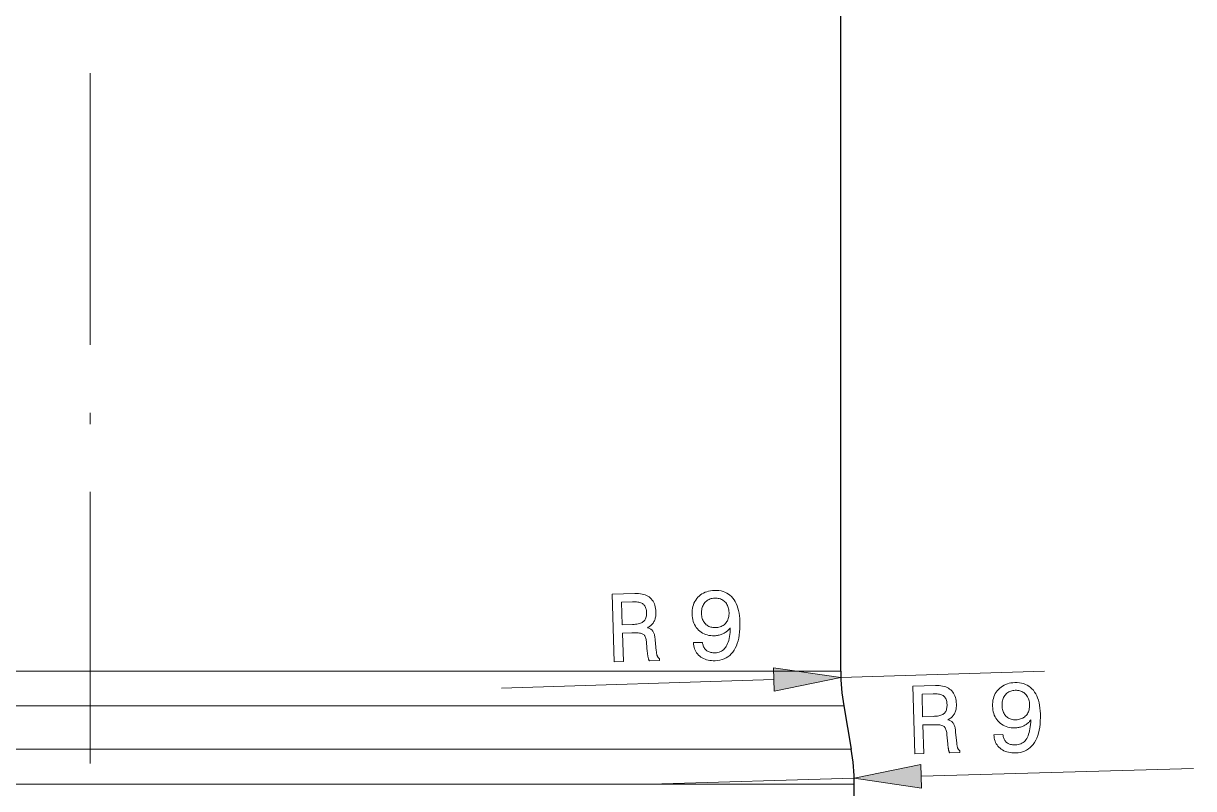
# Model space of a CAD drawing. Extents: x 0 to 420, y 0 to 594.
# Drawn here: x 141.5 to 193.2, y 283 to 316.8 of the extents above; entities that cross this region are included whole.
import ezdxf

# ---------------------------------------------------------------- set-up
doc = ezdxf.new("R2010")
doc.units = 0
doc.linetypes.add('DASHDOT', pattern=[18.5, 12, -3, 0.5, -3])

msp = doc.modelspace()

# ---------------------------------------------------------------- linework, layer by layer
at = {"linetype": 'DASHDOT', "lineweight": 13}
msp.add_line((144.475, 518.128), (144.475, 263.401), dxfattribs=at)
at = {"lineweight": 30}
msp.add_line((177.625, 288.215), (177.625, 389.315), dxfattribs=at)
at = {"lineweight": 13}
for p, q in [((177.625, 288.215), (115.383, 288.215)), ((177.758, 286.67), (115.266, 286.67)), ((178.091, 284.76), (114.974, 284.76)), ((178.225, 283.215), (114.856, 283.215))]:
    msp.add_line(p, q, dxfattribs=at)
at = {"lineweight": 13, "ltscale": 0.225}
for p, q in [((186.625, 288.215), (177.629, 287.932)), ((169.225, 283.215), (178.221, 283.477))]:
    msp.add_line(p, q, dxfattribs=at)
at = {"lineweight": 13, "ltscale": 0.30114}
for p, q in [((174.676, 287.839), (162.637, 287.459)), ((181.174, 283.563), (193.215, 283.913))]:
    msp.add_line(p, q, dxfattribs=at)
at = {"lineweight": 30, "ltscale": 0.048476}
msp.add_line((177.758, 286.67), (178.091, 284.76), dxfattribs=at)
at = {"lineweight": 30, "ltscale": 0.075}
msp.add_line((178.225, 280.215), (178.225, 283.215), dxfattribs=at)
at = {"lineweight": 13}
for points in [[(167.624, 288.617), (167.529, 291.611), (168.53, 291.643), (168.617, 291.643), (168.699, 291.639), (168.777, 291.631), (168.852, 291.618), (168.922, 291.6), (168.988, 291.578), (169.05, 291.552), (169.108, 291.521), (169.162, 291.486), (169.211, 291.446), (169.257, 291.402), (169.298, 291.353), (169.334, 291.301), (169.366, 291.244), (169.394, 291.183), (169.417, 291.119), (169.435, 291.05), (169.449, 290.976), (169.458, 290.899), (169.463, 290.818), (169.464, 290.769), (169.462, 290.722), (169.459, 290.676), (169.453, 290.632), (169.445, 290.589), (169.436, 290.548), (169.424, 290.508), (169.41, 290.47), (169.394, 290.433), (169.376, 290.397), (169.356, 290.363), (169.334, 290.331), (169.311, 290.3), (169.285, 290.271), (169.257, 290.243), (169.227, 290.217), (169.195, 290.192), (169.162, 290.169), (169.126, 290.147), (169.088, 290.127), (169.121, 290.117), (169.151, 290.106), (169.18, 290.094), (169.207, 290.08), (169.232, 290.066), (169.255, 290.05), (169.276, 290.032), (169.296, 290.014), (169.314, 289.994), (169.33, 289.973), (169.344, 289.95), (169.358, 289.923), (169.37, 289.893), (169.382, 289.859), (169.393, 289.822), (169.403, 289.782), (169.412, 289.738), (169.419, 289.691), (169.426, 289.641), (169.432, 289.587), (169.479, 289.101), (169.483, 289.071), (169.486, 289.042), (169.49, 289.014), (169.494, 288.989), (169.499, 288.965), (169.504, 288.943), (169.509, 288.922), (169.515, 288.903), (169.521, 288.886), (169.527, 288.871), (169.533, 288.857), (169.541, 288.843), (169.549, 288.831), (169.557, 288.818), (169.567, 288.807), (169.577, 288.797), (169.587, 288.787), (169.598, 288.778), (169.61, 288.77), (169.623, 288.762), (169.626, 288.68), (169.172, 288.666), (169.166, 288.676), (169.16, 288.687), (169.155, 288.699), (169.149, 288.711), (169.144, 288.725), (169.138, 288.74), (169.133, 288.756), (169.129, 288.773), (169.124, 288.791), (169.119, 288.81), (169.115, 288.829), (169.111, 288.851), (169.107, 288.873), (169.103, 288.897), (169.099, 288.923), (169.095, 288.949), (169.092, 288.978), (169.088, 289.007), (169.085, 289.038), (169.082, 289.07), (169.048, 289.457), (169.042, 289.513), (169.035, 289.566), (169.026, 289.614), (169.015, 289.658), (169.002, 289.698), (168.988, 289.733), (168.973, 289.765), (168.956, 289.792), (168.937, 289.815), (168.916, 289.835), (168.892, 289.851), (168.862, 289.865), (168.825, 289.877), (168.782, 289.887), (168.733, 289.895), (168.678, 289.901), (168.616, 289.906), (168.549, 289.908), (168.475, 289.908), (168.395, 289.907), (167.984, 289.894), (168.024, 288.629)], [(171.124, 289.47), (171.52, 289.482), (171.525, 289.438), (171.533, 289.396), (171.543, 289.356), (171.555, 289.318), (171.57, 289.283), (171.588, 289.249), (171.608, 289.217), (171.631, 289.188), (171.656, 289.16), (171.684, 289.135), (171.714, 289.112), (171.747, 289.091), (171.781, 289.073), (171.817, 289.058), (171.855, 289.045), (171.895, 289.035), (171.937, 289.028), (171.981, 289.023), (172.027, 289.021), (172.075, 289.021), (172.139, 289.025), (172.2, 289.035), (172.258, 289.051), (172.312, 289.071), (172.363, 289.097), (172.411, 289.128), (172.456, 289.165), (172.497, 289.206), (172.535, 289.253), (172.57, 289.305), (172.602, 289.363), (172.63, 289.426), (172.656, 289.495), (172.679, 289.569), (172.698, 289.649), (172.714, 289.734), (172.727, 289.825), (172.738, 289.921), (172.745, 290.023), (172.749, 290.13), (172.724, 290.097), (172.698, 290.066), (172.671, 290.036), (172.642, 290.008), (172.613, 289.982), (172.583, 289.957), (172.551, 289.933), (172.518, 289.911), (172.484, 289.891), (172.449, 289.872), (172.413, 289.855), (172.376, 289.839), (172.338, 289.826), (172.299, 289.813), (172.259, 289.803), (172.218, 289.794), (172.177, 289.787), (172.134, 289.781), (172.091, 289.777), (172.047, 289.775), (171.963, 289.775), (171.883, 289.781), (171.805, 289.792), (171.731, 289.809), (171.659, 289.831), (171.591, 289.859), (171.525, 289.892), (171.463, 289.931), (171.404, 289.976), (171.347, 290.026), (171.295, 290.081), (171.248, 290.139), (171.206, 290.201), (171.169, 290.267), (171.138, 290.336), (171.112, 290.409), (171.091, 290.486), (171.075, 290.566), (171.064, 290.65), (171.059, 290.737), (171.059, 290.826), (171.065, 290.91), (171.076, 290.992), (171.094, 291.071), (171.117, 291.146), (171.145, 291.218), (171.18, 291.287), (171.22, 291.353), (171.266, 291.415), (171.317, 291.474), (171.374, 291.529), (171.434, 291.578), (171.497, 291.622), (171.565, 291.661), (171.636, 291.694), (171.71, 291.721), (171.788, 291.743), (171.87, 291.76), (171.956, 291.771), (172.045, 291.777), (172.148, 291.776), (172.246, 291.768), (172.339, 291.753), (172.427, 291.73), (172.511, 291.7), (172.59, 291.662), (172.665, 291.617), (172.735, 291.565), (172.8, 291.505), (172.86, 291.437), (172.916, 291.363), (172.966, 291.282), (173.011, 291.194), (173.05, 291.1), (173.084, 290.999), (173.112, 290.891), (173.136, 290.777), (173.153, 290.656), (173.166, 290.529), (173.173, 290.395), (173.175, 290.236), (173.171, 290.085), (173.16, 289.941), (173.144, 289.804), (173.121, 289.674), (173.092, 289.552), (173.057, 289.437), (173.016, 289.329), (172.969, 289.229), (172.915, 289.136), (172.856, 289.051), (172.791, 288.974), (172.721, 288.906), (172.646, 288.847), (172.565, 288.796), (172.479, 288.754), (172.388, 288.72), (172.291, 288.695), (172.189, 288.679), (172.082, 288.671), (171.998, 288.67), (171.918, 288.675), (171.841, 288.684), (171.768, 288.697), (171.697, 288.715), (171.631, 288.738), (171.567, 288.765), (171.507, 288.797), (171.45, 288.834), (171.396, 288.875), (171.347, 288.92), (171.302, 288.968), (171.262, 289.02), (171.228, 289.074), (171.198, 289.132), (171.173, 289.193), (171.154, 289.258), (171.139, 289.325), (171.129, 289.396)], [(168.43, 291.273), (167.941, 291.257), (167.973, 290.26), (168.434, 290.275), (168.502, 290.278), (168.566, 290.284), (168.626, 290.291), (168.681, 290.301), (168.732, 290.313), (168.779, 290.328), (168.821, 290.344), (168.859, 290.363), (168.892, 290.383), (168.921, 290.406), (168.947, 290.432), (168.97, 290.46), (168.99, 290.492), (169.007, 290.526), (169.021, 290.564), (169.032, 290.604), (169.041, 290.648), (169.046, 290.694), (169.049, 290.744), (169.048, 290.796), (169.045, 290.848), (169.04, 290.896), (169.031, 290.942), (169.021, 290.984), (169.007, 291.023), (168.991, 291.059), (168.972, 291.092), (168.95, 291.122), (168.926, 291.149), (168.899, 291.172), (168.869, 291.193), (168.836, 291.212), (168.798, 291.228), (168.757, 291.241), (168.712, 291.253), (168.663, 291.261), (168.61, 291.268), (168.554, 291.272), (168.494, 291.273)], [(171.476, 290.755), (171.479, 290.698), (171.486, 290.643), (171.496, 290.591), (171.509, 290.542), (171.525, 290.494), (171.544, 290.45), (171.566, 290.407), (171.592, 290.367), (171.62, 290.33), (171.652, 290.295), (171.686, 290.263), (171.723, 290.235), (171.761, 290.21), (171.801, 290.188), (171.843, 290.171), (171.888, 290.156), (171.934, 290.146), (171.982, 290.138), (172.032, 290.135), (172.084, 290.135), (172.142, 290.138), (172.197, 290.145), (172.249, 290.155), (172.299, 290.169), (172.346, 290.186), (172.39, 290.206), (172.432, 290.23), (172.471, 290.257), (172.507, 290.287), (172.541, 290.321), (172.572, 290.358), (172.599, 290.397), (172.623, 290.438), (172.643, 290.482), (172.66, 290.529), (172.674, 290.577), (172.684, 290.629), (172.691, 290.682), (172.694, 290.739), (172.694, 290.797), (172.69, 290.856), (172.684, 290.913), (172.673, 290.966), (172.66, 291.018), (172.643, 291.066), (172.624, 291.113), (172.6, 291.156), (172.574, 291.197), (172.544, 291.236), (172.511, 291.271), (172.476, 291.304), (172.438, 291.333), (172.398, 291.359), (172.355, 291.381), (172.311, 291.399), (172.264, 291.413), (172.215, 291.424), (172.164, 291.432), (172.111, 291.435), (172.056, 291.435), (172.003, 291.432), (171.952, 291.425), (171.904, 291.414), (171.858, 291.4), (171.814, 291.382), (171.772, 291.361), (171.732, 291.336), (171.695, 291.307), (171.659, 291.275), (171.626, 291.239), (171.596, 291.201), (171.569, 291.16), (171.546, 291.117), (171.526, 291.072), (171.509, 291.024), (171.496, 290.975), (171.486, 290.923), (171.479, 290.869), (171.476, 290.813)], [(174.693, 287.318), (177.629, 287.932), (174.66, 288.359)], [(180.893, 284.555), (180.806, 287.549), (181.807, 287.579), (181.893, 287.579), (181.976, 287.575), (182.054, 287.566), (182.128, 287.553), (182.198, 287.535), (182.264, 287.513), (182.326, 287.487), (182.384, 287.456), (182.438, 287.42), (182.488, 287.38), (182.533, 287.336), (182.574, 287.287), (182.61, 287.235), (182.642, 287.178), (182.669, 287.117), (182.692, 287.052), (182.71, 286.983), (182.724, 286.91), (182.733, 286.833), (182.738, 286.752), (182.738, 286.703), (182.737, 286.656), (182.733, 286.61), (182.727, 286.566), (182.72, 286.523), (182.71, 286.482), (182.698, 286.442), (182.684, 286.404), (182.668, 286.367), (182.65, 286.331), (182.63, 286.297), (182.608, 286.265), (182.584, 286.234), (182.558, 286.205), (182.53, 286.177), (182.501, 286.151), (182.469, 286.126), (182.435, 286.103), (182.399, 286.081), (182.362, 286.061), (182.394, 286.052), (182.424, 286.041), (182.453, 286.028), (182.48, 286.015), (182.505, 286), (182.528, 285.984), (182.549, 285.967), (182.569, 285.948), (182.586, 285.928), (182.602, 285.907), (182.617, 285.884), (182.63, 285.857), (182.643, 285.827), (182.655, 285.793), (182.665, 285.756), (182.675, 285.716), (182.684, 285.672), (182.691, 285.625), (182.698, 285.575), (182.704, 285.521), (182.75, 285.035), (182.753, 285.004), (182.757, 284.975), (182.761, 284.948), (182.765, 284.922), (182.769, 284.899), (182.774, 284.876), (182.779, 284.856), (182.785, 284.837), (182.791, 284.82), (182.797, 284.804), (182.803, 284.79), (182.811, 284.777), (182.819, 284.764), (182.827, 284.752), (182.837, 284.741), (182.847, 284.73), (182.857, 284.72), (182.868, 284.711), (182.88, 284.703), (182.893, 284.695), (182.895, 284.613), (182.442, 284.6), (182.436, 284.61), (182.43, 284.621), (182.424, 284.633), (182.419, 284.646), (182.413, 284.66), (182.408, 284.675), (182.403, 284.691), (182.398, 284.707), (182.394, 284.725), (182.389, 284.744), (182.385, 284.764), (182.381, 284.785), (182.377, 284.808), (182.373, 284.832), (182.369, 284.857), (182.366, 284.884), (182.362, 284.912), (182.359, 284.942), (182.355, 284.972), (182.352, 285.005), (182.32, 285.392), (182.314, 285.448), (182.307, 285.5), (182.297, 285.548), (182.287, 285.592), (182.274, 285.632), (182.26, 285.668), (182.245, 285.7), (182.228, 285.727), (182.209, 285.75), (182.189, 285.77), (182.164, 285.786), (182.134, 285.8), (182.097, 285.812), (182.055, 285.822), (182.006, 285.831), (181.95, 285.837), (181.889, 285.841), (181.821, 285.844), (181.748, 285.844), (181.668, 285.843), (181.257, 285.831), (181.294, 284.567)], [(184.396, 285.399), (184.792, 285.411), (184.797, 285.367), (184.804, 285.325), (184.814, 285.285), (184.826, 285.247), (184.841, 285.211), (184.859, 285.178), (184.879, 285.146), (184.902, 285.116), (184.927, 285.089), (184.955, 285.063), (184.985, 285.04), (185.017, 285.02), (185.051, 285.002), (185.087, 284.986), (185.126, 284.973), (185.166, 284.963), (185.208, 284.956), (185.251, 284.951), (185.297, 284.948), (185.345, 284.948), (185.409, 284.953), (185.47, 284.963), (185.528, 284.978), (185.582, 284.998), (185.634, 285.024), (185.682, 285.055), (185.726, 285.091), (185.768, 285.133), (185.806, 285.179), (185.841, 285.232), (185.873, 285.289), (185.902, 285.352), (185.928, 285.421), (185.95, 285.495), (185.97, 285.575), (185.986, 285.66), (186, 285.751), (186.01, 285.847), (186.018, 285.949), (186.022, 286.056), (185.997, 286.023), (185.971, 285.992), (185.944, 285.962), (185.915, 285.934), (185.886, 285.908), (185.855, 285.883), (185.823, 285.859), (185.791, 285.838), (185.756, 285.817), (185.721, 285.799), (185.685, 285.781), (185.648, 285.766), (185.61, 285.752), (185.571, 285.74), (185.531, 285.73), (185.491, 285.721), (185.449, 285.714), (185.407, 285.708), (185.363, 285.705), (185.319, 285.703), (185.236, 285.703), (185.155, 285.709), (185.077, 285.72), (185.003, 285.737), (184.932, 285.76), (184.863, 285.788), (184.798, 285.821), (184.735, 285.86), (184.676, 285.905), (184.62, 285.955), (184.568, 286.01), (184.521, 286.069), (184.479, 286.131), (184.443, 286.196), (184.412, 286.266), (184.386, 286.339), (184.365, 286.415), (184.349, 286.496), (184.339, 286.58), (184.334, 286.667), (184.334, 286.755), (184.34, 286.84), (184.351, 286.922), (184.369, 287), (184.392, 287.076), (184.421, 287.148), (184.456, 287.216), (184.496, 287.282), (184.542, 287.344), (184.594, 287.404), (184.65, 287.458), (184.71, 287.507), (184.774, 287.551), (184.841, 287.59), (184.912, 287.622), (184.987, 287.65), (185.065, 287.672), (185.147, 287.688), (185.233, 287.699), (185.322, 287.704), (185.425, 287.703), (185.523, 287.695), (185.616, 287.68), (185.704, 287.657), (185.788, 287.626), (185.867, 287.589), (185.942, 287.543), (186.011, 287.491), (186.076, 287.431), (186.137, 287.363), (186.192, 287.288), (186.242, 287.207), (186.286, 287.119), (186.325, 287.025), (186.359, 286.924), (186.387, 286.816), (186.41, 286.702), (186.428, 286.581), (186.44, 286.454), (186.446, 286.32), (186.448, 286.161), (186.444, 286.01), (186.433, 285.866), (186.416, 285.729), (186.393, 285.599), (186.364, 285.477), (186.329, 285.362), (186.287, 285.255), (186.239, 285.154), (186.186, 285.061), (186.126, 284.976), (186.061, 284.9), (185.991, 284.832), (185.916, 284.773), (185.835, 284.722), (185.749, 284.68), (185.657, 284.647), (185.561, 284.622), (185.459, 284.606), (185.351, 284.598), (185.268, 284.598), (185.188, 284.603), (185.111, 284.612), (185.037, 284.625), (184.967, 284.643), (184.9, 284.666), (184.837, 284.694), (184.777, 284.726), (184.72, 284.763), (184.666, 284.804), (184.617, 284.849), (184.572, 284.898), (184.533, 284.949), (184.498, 285.004), (184.469, 285.062), (184.444, 285.123), (184.425, 285.187), (184.41, 285.255), (184.4, 285.326)], [(181.706, 287.209), (181.217, 287.194), (181.246, 286.198), (181.708, 286.211), (181.776, 286.214), (181.84, 286.22), (181.899, 286.227), (181.955, 286.237), (182.005, 286.249), (182.052, 286.263), (182.094, 286.279), (182.132, 286.298), (182.166, 286.318), (182.195, 286.341), (182.221, 286.367), (182.244, 286.395), (182.264, 286.427), (182.281, 286.461), (182.295, 286.499), (182.306, 286.539), (182.315, 286.583), (182.32, 286.629), (182.323, 286.679), (182.323, 286.731), (182.32, 286.783), (182.315, 286.831), (182.307, 286.876), (182.296, 286.919), (182.282, 286.958), (182.266, 286.994), (182.247, 287.027), (182.226, 287.057), (182.202, 287.084), (182.175, 287.107), (182.145, 287.128), (182.111, 287.147), (182.074, 287.163), (182.033, 287.177), (181.988, 287.188), (181.939, 287.197), (181.886, 287.204), (181.83, 287.208), (181.77, 287.209)], [(184.751, 286.684), (184.754, 286.627), (184.76, 286.572), (184.77, 286.52), (184.783, 286.47), (184.799, 286.423), (184.818, 286.378), (184.84, 286.336), (184.865, 286.296), (184.894, 286.259), (184.925, 286.224), (184.96, 286.192), (184.996, 286.163), (185.034, 286.138), (185.074, 286.117), (185.116, 286.099), (185.161, 286.084), (185.207, 286.073), (185.255, 286.066), (185.305, 286.062), (185.357, 286.062), (185.415, 286.066), (185.47, 286.072), (185.522, 286.082), (185.572, 286.096), (185.619, 286.113), (185.664, 286.133), (185.705, 286.157), (185.744, 286.183), (185.781, 286.214), (185.815, 286.247), (185.846, 286.284), (185.873, 286.323), (185.897, 286.364), (185.917, 286.408), (185.934, 286.455), (185.948, 286.503), (185.958, 286.555), (185.965, 286.608), (185.969, 286.665), (185.969, 286.723), (185.965, 286.782), (185.959, 286.839), (185.949, 286.893), (185.935, 286.944), (185.919, 286.993), (185.899, 287.039), (185.876, 287.082), (185.85, 287.123), (185.82, 287.162), (185.787, 287.198), (185.751, 287.231), (185.714, 287.26), (185.674, 287.285), (185.631, 287.307), (185.587, 287.326), (185.54, 287.34), (185.492, 287.351), (185.441, 287.359), (185.387, 287.363), (185.332, 287.363), (185.279, 287.359), (185.228, 287.352), (185.18, 287.342), (185.134, 287.328), (185.09, 287.31), (185.048, 287.289), (185.008, 287.264), (184.971, 287.235), (184.935, 287.203), (184.902, 287.168), (184.872, 287.129), (184.845, 287.089), (184.821, 287.046), (184.801, 287.001), (184.784, 286.953), (184.771, 286.904), (184.761, 286.852), (184.754, 286.798), (184.751, 286.742)], [(181.159, 284.083), (178.221, 283.477), (181.189, 283.042)]]:
    msp.add_lwpolyline(points, close=True, dxfattribs=at)
at = {"lineweight": 30}
for centre, start, end in [((186.625, 288.215), 180, 189.8838), ((169.225, 283.215), 0, 9.8838)]:
    msp.add_arc(centre, 9, start, end, dxfattribs=at)
at = {"lineweight": 13}
for points in [[(174.693, 287.318), (177.629, 287.932), (174.693, 287.318), (174.66, 288.359)], [(181.159, 284.083), (178.221, 283.477), (181.159, 284.083), (181.189, 283.042)]]:
    msp.add_solid(points, dxfattribs=at)

doc.saveas('drawing.dxf')
